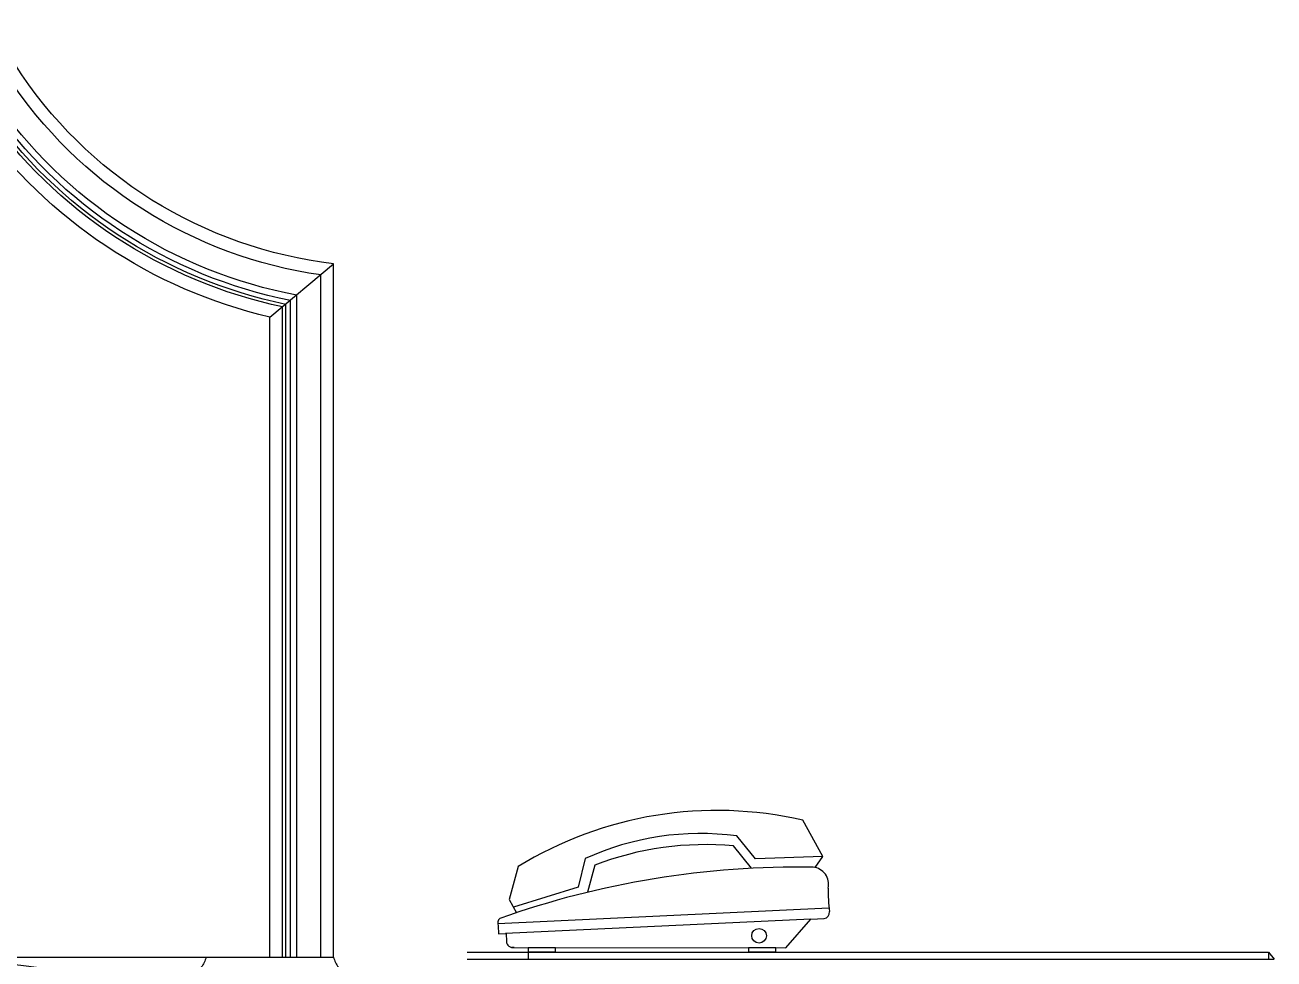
# Model space of a CAD drawing. Header units: inches. Extents: x 18.5 to 61, y 8.5 to 33.3.
# Drawn here: x 30.534 to 31.319, y 26.085 to 26.672 of the extents above; entities that cross this region are included whole.
import ezdxf

# ---------------------------------------------------------------- set-up
doc = ezdxf.new("R2010")
doc.units = ezdxf.units.IN
doc.header["$MEASUREMENT"] = 0
for name, color, linetype in [('02', 2, 'Continuous'), ('1', 1, 'Continuous'), ('4', 4, 'Continuous')]:
    doc.layers.add(name, color=color, linetype=linetype)

msp = doc.modelspace()

# ---------------------------------------------------------------- linework, layer by layer
at = {"layer": '02'}
for p, q in [((30.68808, 26.48851), (30.72808, 26.52206)), ((31.03911, 26.11734), (30.83117, 26.10757)), ((31.02783, 26.11044), (30.83606, 26.10142)), ((30.83175, 26.10122), (30.83641, 26.10144)), ((28.98808, 26.08665), (30.72808, 26.08665)), ((30.812, 26.08986), (31.31534, 26.08986)), ((30.812, 26.08547), (31.31877, 26.08547)), ((30.85033, 26.08986), (30.85033, 26.08547)), ((31.31534, 26.08986), (31.31534, 26.08547)), ((31.31534, 26.08986), (31.31877, 26.08547))]:
    msp.add_line(p, q, dxfattribs=at)
for points in [[(30.72808, 26.08665), (30.72808, 26.52206, -0.224957), (30.52808, 26.64706, 0.105951), (30.05808, 26.64706, -0.224957), (29.85808, 26.52206)], [(30.70508, 26.08665), (30.70508, 26.5023, -0.198361), (30.51414, 26.62648, 0.101662), (30.07203, 26.62648, -0.218692), (29.85808, 26.49891)], [(30.70108, 26.08665), (30.70108, 26.49899, -0.194118), (30.51176, 26.62289, 0.100922), (30.0744, 26.62289, -0.217664), (29.85808, 26.49489)], [(30.69808, 26.08665), (30.69808, 26.49654, -0.191002), (30.50999, 26.62019, 0.100368), (30.07618, 26.62019, -0.216904), (29.85808, 26.49187)], [(30.68808, 26.08665), (30.68808, 26.48851, -0.181004), (30.50414, 26.61116, 0.098527), (30.08203, 26.61116, -0.214435), (29.85808, 26.48182)], [(31.03532, 26.14982), (30.993, 26.14828), (30.98128, 26.16273, 0.141017), (30.88613, 26.14854), (30.88167, 26.13068), (30.841, 26.11807)], [(30.99062, 26.14245), (30.97937, 26.15646, 0.115684), (30.89207, 26.14441), (30.88758, 26.12737)]]:
    msp.add_lwpolyline(points, format="xyb", dxfattribs=at)
for points in [[(30.86742, 26.09245), (30.85022, 26.09245), (30.85022, 26.08992), (30.86742, 26.08992)], [(31.00592, 26.09245), (30.98872, 26.09245), (30.98872, 26.08992), (31.00592, 26.08992)]]:
    msp.add_lwpolyline(points, close=True, dxfattribs=at)
msp.add_circle((30.99533, 26.10005), 0.0046, dxfattribs=at)
at = {"layer": '1'}
for points in [[(30.64808, 26.08665, -0.088162), (30.64501, 26.08025), (30.64501, 26.06646)], [(30.72808, 26.08665, 0.088162), (30.73115, 26.08025), (30.73115, 26.05665)]]:
    msp.add_lwpolyline(points, format="xyb", dxfattribs=at)
at = {"layer": '4'}
for p, q in [((31.01213, 26.09244), (31.02783, 26.11044)), ((31.02783, 26.11044), (31.0363, 26.11084)), ((30.83151, 26.1063), (30.83175, 26.10122)), ((30.83641, 26.10144), (30.83664, 26.09653)), ((30.84148, 26.0928), (30.83999, 26.09273)), ((30.84148, 26.0928), (31.01213, 26.09244))]:
    msp.add_line(p, q, dxfattribs=at)
for points in [[(30.72008, 26.08665), (30.72008, 26.51503, -0.21525), (30.52318, 26.63992, 0.104452), (30.06299, 26.63992, -0.222706), (29.85808, 26.514)], [(30.69608, 26.08665), (30.69608, 26.49492, -0.188956), (30.50881, 26.61838, 0.099999), (30.07735, 26.61838, -0.216402), (29.85808, 26.48986)], [(31.03058, 26.14295), (31.03532, 26.14982), (31.02276, 26.17262, 0.196921), (30.84398, 26.14347), (30.83832, 26.12291), (30.84293, 26.11457)]]:
    msp.add_lwpolyline(points, format="xyb", dxfattribs=at)
for centre, radius, start, end in [((31.02036, 25.57992), 0.56332, 89.09411, 109.47427), ((31.02815, 26.13233), 0.01089, 347.85852, 84.11102), ((31.13348, 26.12707), 0.09473, 178.20291, 187.18207), ((29.97751, 21.41617), 4.69795, 80.96241, 91.31181), ((30.83518, 26.10795), 0.00402, 130.53662, 204.31586), ((31.03556, 26.11473), 0.00397, 280.84586, 7.18207), ((30.84055, 26.09661), 0.00392, 181.13498, 283.70004)]:
    msp.add_arc(centre, radius, start, end, dxfattribs=at)

doc.saveas('drawing.dxf')
